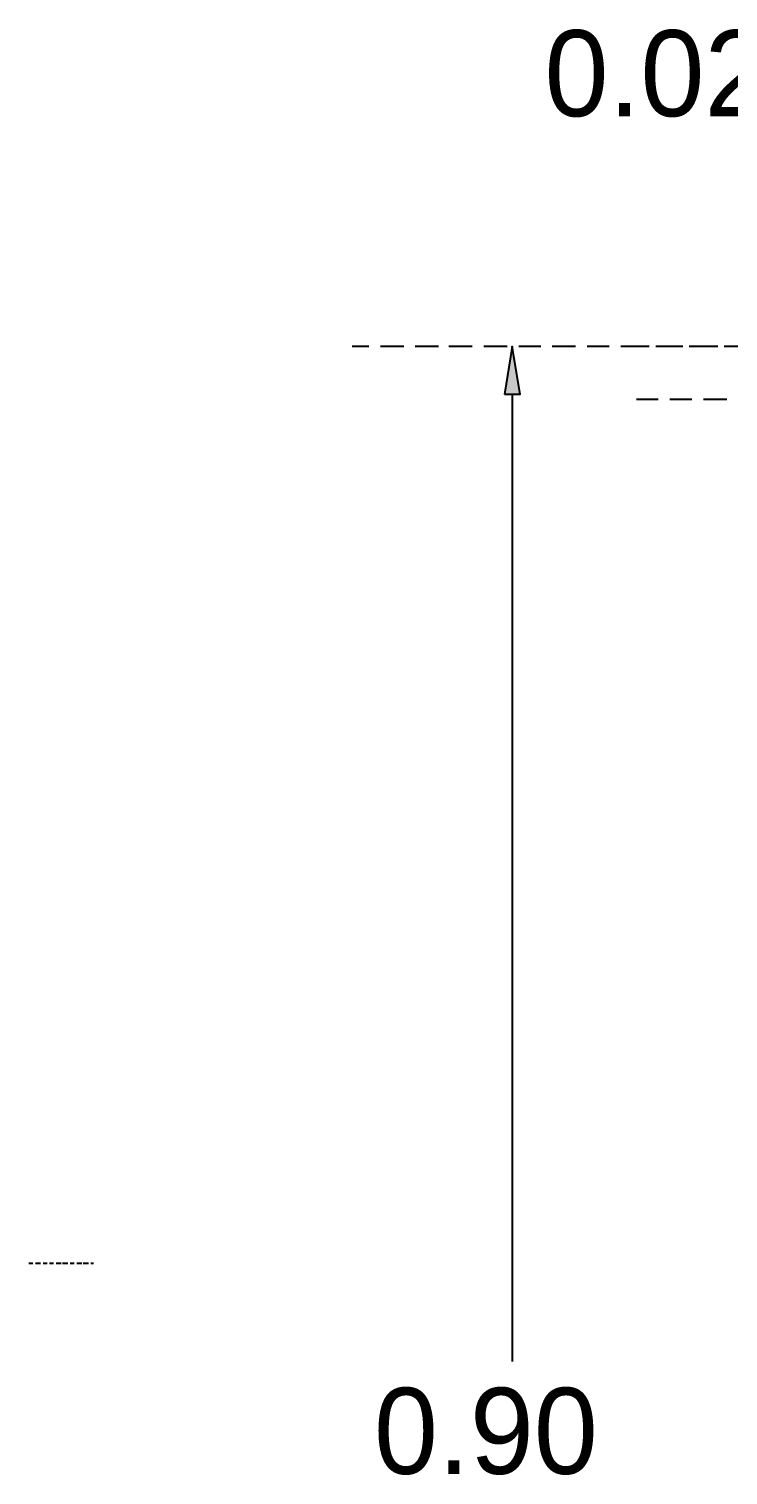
# Model space of a CAD drawing. Header units: metres. Extents: x 2.9 to 42.8, y 1.7 to 28.7.
# Drawn here: x 14.545 to 15.499, y 7.211 to 9.184 of the extents above; entities that cross this region are included whole.
import ezdxf

# ---------------------------------------------------------------- set-up
doc = ezdxf.new("R2010")
doc.units = ezdxf.units.M
for name, color, linetype in [('AMARILLO', 2, 'Continuous'), ('GRIS', 8, 'Continuous'), ('RELLENO_GRIS', 8, 'Continuous'), ('TEXTO', 7, 'Continuous')]:
    doc.layers.add(name, color=color, linetype=linetype)

msp = doc.modelspace()

# ---------------------------------------------------------------- hatches: boundary and pattern name
at = {"layer": 'RELLENO_GRIS'}
h = msp.add_hatch(color=256, dxfattribs=at)
h.dxf.hatch_style = 1
h.paths.add_polyline_path([(15.1941, 8.6854), (15.2153, 8.6854), (15.2047, 8.7507), (15.1941, 8.6854)])

# ---------------------------------------------------------------- linework, layer by layer
at = {"layer": 'AMARILLO', "lineweight": -3}
for points in [[(14.545, 7.5001), (14.5503, 7.5001)], [(14.5538, 7.5001), (14.5609, 7.5001)], [(14.5644, 7.5001), (14.5697, 7.5001)], [(14.5733, 7.5001), (14.5785, 7.5001)], [(14.5821, 7.5001), (14.5891, 7.5001)], [(14.5909, 7.5001), (14.5979, 7.5001)], [(14.6015, 7.5001), (14.6068, 7.5001)], [(14.6103, 7.5001), (14.6173, 7.5001)], [(14.6191, 7.5001), (14.6262, 7.5001)], [(14.6297, 7.5001), (14.6332, 7.5001)]]:
    msp.add_lwpolyline(points, dxfattribs=at)
at = {"layer": 'GRIS', "lineweight": -3}
for points in [[(15.0089, 8.7507), (14.986, 8.7507)], [(15.0566, 8.7507), (15.0248, 8.7507)], [(15.1042, 8.7507), (15.0724, 8.7507)], [(15.15, 8.7507), (15.1183, 8.7507)], [(15.1977, 8.7507), (15.1659, 8.7507)], [(15.2435, 8.7507), (15.2135, 8.7507)], [(15.2912, 8.7507), (15.2594, 8.7507)], [(15.337, 8.7507), (15.307, 8.7507)], [(15.3846, 8.7507), (15.3529, 8.7507)], [(15.3917, 8.7507), (15.3741, 8.7507)], [(15.4323, 8.7507), (15.4005, 8.7507)], [(15.4376, 8.7507), (15.4058, 8.7507)], [(15.4781, 8.7507), (15.4464, 8.7507)], [(15.4852, 8.7507), (15.4534, 8.7507)], [(15.5258, 8.7507), (15.494, 8.7507)], [(15.2047, 8.6854), (15.2047, 7.366)], [(15.404, 8.6783), (15.3741, 8.6783)], [(15.4499, 8.6783), (15.4199, 8.6783)], [(15.4975, 8.6783), (15.4658, 8.6783)], [(15.4958, 8.6783), (15.4658, 8.6783)]]:
    msp.add_lwpolyline(points, dxfattribs=at)
msp.add_lwpolyline([(15.1941, 8.6854), (15.2153, 8.6854), (15.2047, 8.7507)], close=True, dxfattribs=at)

# ---------------------------------------------------------------- texts
at = {"layer": 'TEXTO', "color": 3, "true_color": 0x00ff00}
for s, p in [('0.025', (15.2488, 9.0646)), ('0.90', (15.016, 7.2125))]:
    msp.add_text(s, height=0.1174, dxfattribs=at).set_placement(p)

doc.saveas('drawing.dxf')
